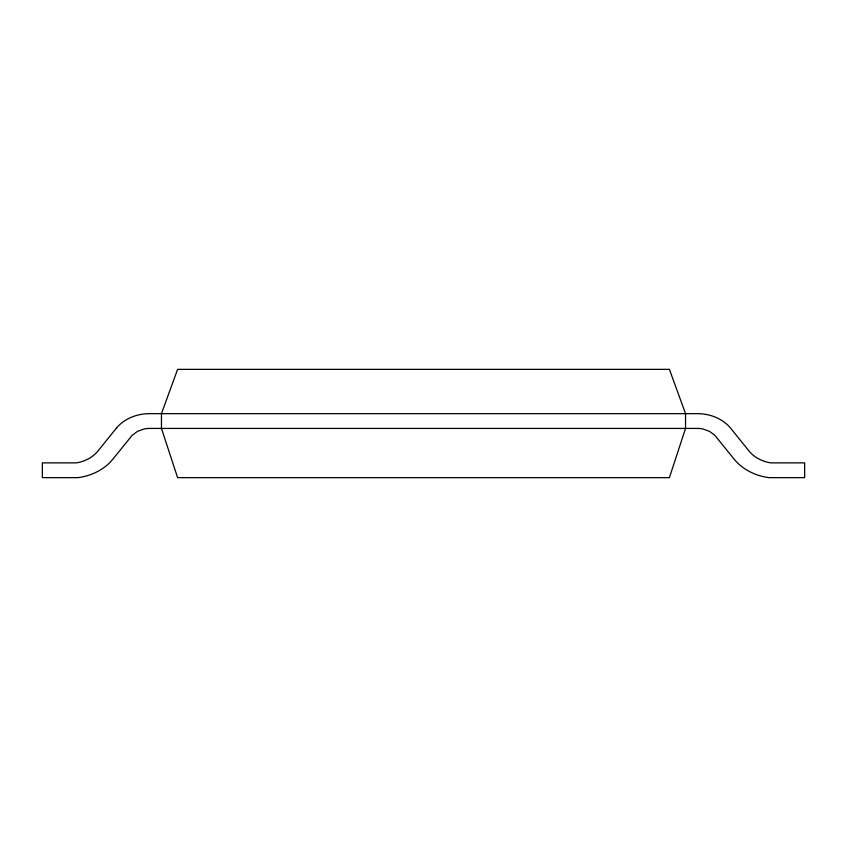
<?xml version="1.0" encoding="UTF-8"?>
<svg xmlns="http://www.w3.org/2000/svg" width="847" height="847" viewBox="0 0 847 847"><rect width="100%" height="100%" fill="white"/><g stroke="black" fill="none" stroke-linecap="round" stroke-linejoin="round"><path stroke-width="1.27" d="M685.541 428.423L669.405 477.644L177.595 477.644L161.459 428.423L161.459 413.654L177.595 369.356L669.405 369.356L685.541 413.654L685.541 428.423M116.367 428.18L98.178 450.763C92.831 457.444 84.732 461.573 76.346 462.875L42.35 462.875L42.35 477.644L78.083 477.644C91.36 475.876 104.35 469.672 112.884 459.148L132.111 435.4L137.479 431.367L144.138 428.974A26.681 26.681 0 0 1 149.548 428.423L697.452 428.423A26.681 26.681 0 0 1 702.862 428.974L709.521 431.367L714.889 435.4L734.116 459.148C742.65 469.672 755.64 475.876 768.917 477.644L804.65 477.644L804.65 462.875L770.654 462.875C762.268 461.573 754.169 457.444 748.822 450.763L730.633 428.18C722.692 418.587 710.082 413.738 697.822 413.654L149.178 413.654C136.918 413.738 124.308 418.587 116.367 428.18"/></g></svg>
